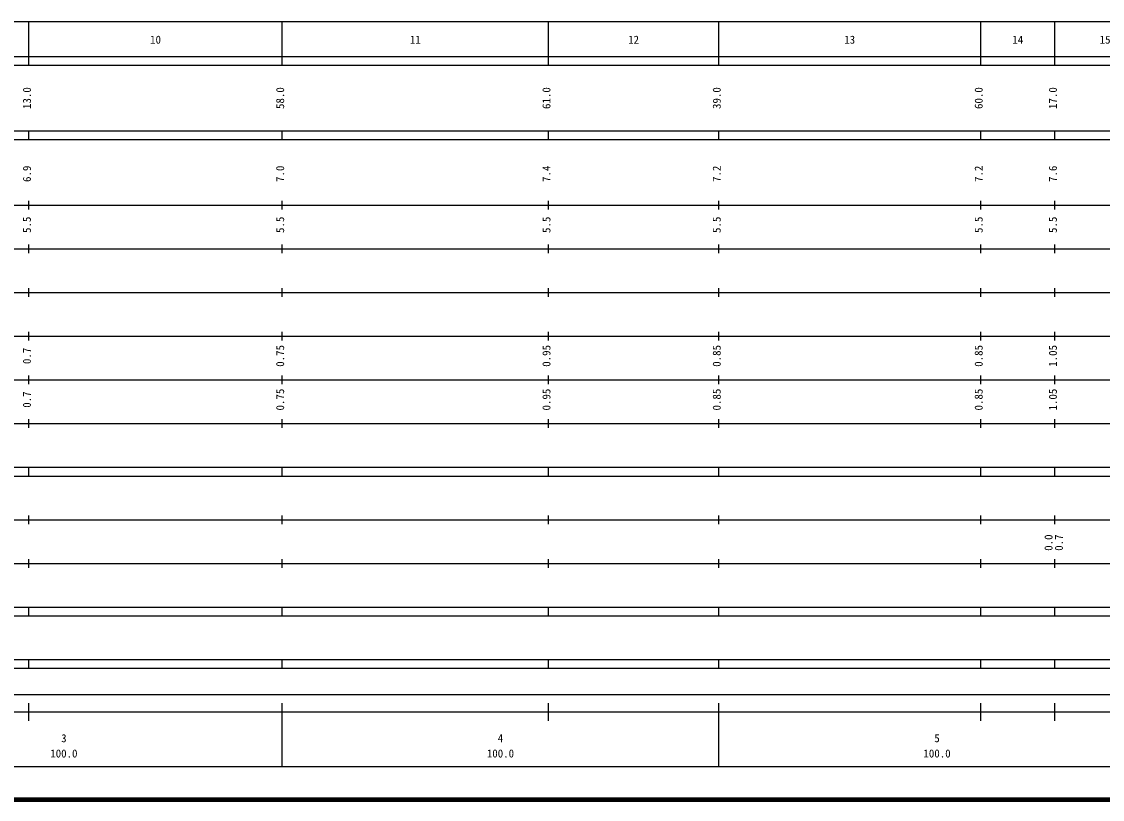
# Model space of a CAD drawing. Units: millimetres on the paper, enlarged 1000 times. Extents: x 40000 to 680000, y 20000 to 380000.
# Drawn here: x 308320 to 555876, y 20000 to 198000 of the extents above; entities that cross this region are included whole.
import ezdxf
from ezdxf.enums import TextEntityAlignment as Align

# ---------------------------------------------------------------- set-up
doc = ezdxf.new("R2010")
doc.units = ezdxf.units.MM
doc.header["$LTSCALE"] = 1000
doc.layers.add('M-TTL', color=2, linetype='Continuous', lineweight=140)
doc.layers.add('M-TTL-BAND', color=7, linetype='Continuous', lineweight=25)
doc.styles.add('ＭＳ ゴシック', font='')
doc.styles.get('ＭＳ ゴシック').set_extended_font_data('MS Gothic')

msp = doc.modelspace()

# ---------------------------------------------------------------- linework, layer by layer
at = {"layer": 'M-TTL'}
msp.add_line((40000, 20000), (680000, 20000), dxfattribs=at)
at = {"layer": 'M-TTL-BAND'}
for p, q in [((68000, 198000), (579000, 198000)), ((310000, 188000), (310000, 198000)), ((368000, 188000), (368000, 198000)), ((429000, 188000), (429000, 198000)), ((468000, 188000), (468000, 198000)), ((528000, 188000), (528000, 198000)), ((545000, 188000), (545000, 198000)), ((40000, 190000), (579000, 190000)), ((40000, 188000), (579000, 188000)), ((40000, 173000), (579000, 173000)), ((40000, 171000), (579000, 171000)), ((310000, 171000), (310000, 173000)), ((368000, 171000), (368000, 173000)), ((429000, 171000), (429000, 173000)), ((468000, 171000), (468000, 173000)), ((528000, 171000), (528000, 173000)), ((545000, 171000), (545000, 173000)), ((40000, 156000), (579000, 156000)), ((310000, 155000), (310000, 157000)), ((368000, 155000), (368000, 157000)), ((429000, 155000), (429000, 157000)), ((468000, 155000), (468000, 157000)), ((528000, 155000), (528000, 157000)), ((545000, 155000), (545000, 157000)), ((310000, 145000), (310000, 147000)), ((368000, 145000), (368000, 147000)), ((429000, 145000), (429000, 147000)), ((468000, 145000), (468000, 147000)), ((528000, 145000), (528000, 147000)), ((545000, 145000), (545000, 147000)), ((46000, 146000), (579000, 146000)), ((310000, 135000), (310000, 137000)), ((368000, 135000), (368000, 137000)), ((429000, 135000), (429000, 137000)), ((468000, 135000), (468000, 137000)), ((528000, 135000), (528000, 137000)), ((545000, 135000), (545000, 137000)), ((52000, 136000), (579000, 136000)), ((310000, 125000), (310000, 127000)), ((368000, 125000), (368000, 127000)), ((429000, 125000), (429000, 127000)), ((468000, 125000), (468000, 127000)), ((528000, 125000), (528000, 127000)), ((545000, 125000), (545000, 127000)), ((46000, 126000), (579000, 126000)), ((310000, 115000), (310000, 117000)), ((368000, 115000), (368000, 117000)), ((429000, 115000), (429000, 117000)), ((468000, 115000), (468000, 117000)), ((528000, 115000), (528000, 117000)), ((545000, 115000), (545000, 117000)), ((52000, 116000), (579000, 116000)), ((310000, 105000), (310000, 107000)), ((368000, 105000), (368000, 107000)), ((429000, 105000), (429000, 107000)), ((468000, 105000), (468000, 107000)), ((528000, 105000), (528000, 107000)), ((545000, 105000), (545000, 107000)), ((46000, 106000), (579000, 106000)), ((40000, 96000), (579000, 96000)), ((310000, 94000), (310000, 96000)), ((368000, 94000), (368000, 96000)), ((429000, 94000), (429000, 96000)), ((468000, 94000), (468000, 96000)), ((528000, 94000), (528000, 96000)), ((545000, 94000), (545000, 96000)), ((40000, 94000), (579000, 94000)), ((310000, 83000), (310000, 85000)), ((368000, 83000), (368000, 85000)), ((429000, 83000), (429000, 85000)), ((468000, 83000), (468000, 85000)), ((528000, 83000), (528000, 85000)), ((545000, 83000), (545000, 85000)), ((49000, 84000), (579000, 84000)), ((310000, 73000), (310000, 75000)), ((368000, 73000), (368000, 75000)), ((429000, 73000), (429000, 75000)), ((468000, 73000), (468000, 75000)), ((528000, 73000), (528000, 75000)), ((545000, 73000), (545000, 75000)), ((40000, 74000), (579000, 74000)), ((40000, 64000), (579000, 64000)), ((40000, 62000), (579000, 62000)), ((310000, 62000), (310000, 64000)), ((368000, 62000), (368000, 64000)), ((429000, 62000), (429000, 64000)), ((468000, 62000), (468000, 64000)), ((528000, 62000), (528000, 64000)), ((545000, 62000), (545000, 64000)), ((40000, 52000), (579000, 52000)), ((310000, 50000), (310000, 52000)), ((368000, 50000), (368000, 52000)), ((429000, 50000), (429000, 52000)), ((468000, 50000), (468000, 52000)), ((528000, 50000), (528000, 52000)), ((545000, 50000), (545000, 52000)), ((40000, 50000), (579000, 50000)), ((71000, 44000), (565000, 44000)), ((40000, 40000), (579000, 40000)), ((310000, 38000), (310000, 42000)), ((368000, 27500), (368000, 42000)), ((429000, 38000), (429000, 42000)), ((468000, 27500), (468000, 42000)), ((528000, 38000), (528000, 42000)), ((545000, 38000), (545000, 42000)), ((68000, 27500), (579000, 27500))]:
    msp.add_line(p, q, dxfattribs=at)

# ---------------------------------------------------------------- texts
at = {"layer": 'M-TTL-BAND', "style": 'ＭＳ ゴシック'}
for s, p in [('10', (339000, 192405)), ('11', (398500, 192405)), ('12', (448500, 192405)), ('13', (498000, 192405)), ('14', (536500, 192405)), ('15', (556500, 192405)), ('3', (318000, 32523)), ('4', (418000, 32523)), ('5', (518000, 32523)), ('100.0', (318000, 29033)), ('100.0', (418000, 29033)), ('100.0', (518000, 29033))]:
    msp.add_text(s, height=1833, dxfattribs=at).set_placement(p, align=Align.BOTTOM_CENTER)
for s, p in [('13.0', (311000, 180500)), ('58.0', (369000, 180500)), ('61.0', (430000, 180500)), ('39.0', (469000, 180500)), ('60.0', (529000, 180500)), ('17.0', (546000, 180500)), ('6.9', (311000, 163174)), ('7.0', (369000, 163174)), ('7.4', (430000, 163174)), ('7.2', (469000, 163174)), ('7.2', (529000, 163174)), ('7.6', (546000, 163174)), ('5.5', (311000, 151500)), ('5.5', (369000, 151500)), ('5.5', (430000, 151500)), ('5.5', (469000, 151500)), ('5.5', (529000, 151500)), ('5.5', (546000, 151500)), ('0.75', (369000, 121500)), ('0.95', (430000, 121500)), ('0.85', (469000, 121500)), ('0.85', (529000, 121500)), ('1.05', (546000, 121500)), ('0.7', (311000, 121500)), ('0.7', (311000, 111500)), ('0.75', (369000, 111500)), ('0.95', (430000, 111500)), ('0.85', (469000, 111500)), ('0.85', (529000, 111500)), ('1.05', (546000, 111500)), ('0.0', (545000, 78764)), ('0.7', (547370, 78764))]:
    msp.add_text(s, height=1833, rotation=90, dxfattribs=at).set_placement(p, align=Align.BOTTOM_CENTER)

doc.saveas('drawing.dxf')
